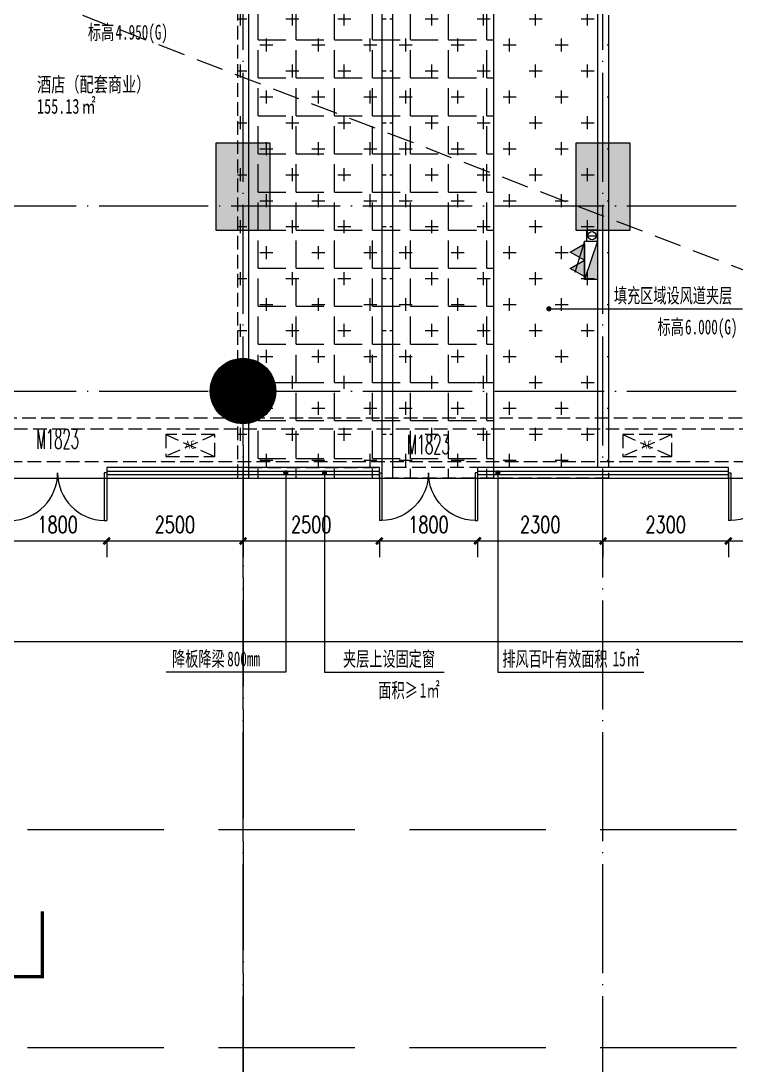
# Model space of a CAD drawing. Header units: millimetres. Extents: x 12325263 to 13848842, y -1463133 to 573208.
# Drawn here: x 12580524 to 12593639, y -651655 to -632495 of the extents above; entities that cross this region are included whole.
import ezdxf
from ezdxf.xclip import XClip

# ---------------------------------------------------------------- set-up
doc = ezdxf.new("R2010")
doc.units = ezdxf.units.MM
doc.header["$LTSCALE"] = 1000
doc.header["$XCLIPFRAME"] = 0
for name, pattern in [('101010$0$__DASH', [0.35, 0.25, -0.1]), ('__DASH', [0.35, 0.25, -0.1]), ('ACAD_ISO02W100', [15, 12, -3]), ('DASH', [0.35, 0.25, -0.1]), ('DASHED2', [0.375, 0.25, -0.125]), ('DOTE', [2.42, 2, -0.2, 0.02, -0.2]), ('s-首层组合pm$0$DASH', [0.35, 0.25, -0.1])]:
    doc.linetypes.add(name, pattern=pattern)
for name, color, linetype in [('#s-灭火器', 20, 'Continuous'), ('12#楼首层平面图$0$CURTWALL', 2, 'Continuous'), ('20210729mva复核', 1, 'Continuous'), ('A-ANNO-DIMS', 83, 'Continuous'), ('A-ANNO-TEXT', 7, 'Continuous'), ('A-AXIS', 16, 'DOTE'), ('A-COLS', 6, 'Continuous'), ('A-WALL', 5, 'Continuous'), ('A-WALL-PATT', 8, 'Continuous'), ('AXIS', 3, 'Continuous'), ('EQUIP_消火栓', 7, 'Continuous'), ('HZHZNEWPLOTLAYER#@$TT', 7, 'Continuous'), ('PUB_HATCH', 8, 'Continuous'), ('PUB_TEXT', 7, 'Continuous'), ('VPIPE-消防高', 3, 'Continuous'), ('WINDOW', 4, 'Continuous'), ('WINDOW_TEXT', 7, 'Continuous'), ('夹层', 35, 'Continuous'), ('建筑-楼板开洞', 251, 'Continuous'), ('投影线', 6, 'ACAD_ISO02W100'), ('水条件', 1, 'Continuous'), ('消防车道', 6, 'DASHED2'), ('结构边线', 21, 'DASH')]:
    doc.layers.add(name, color=color, linetype=linetype)
doc.styles.add('101010$0$YQ_DIM', font='SUPEROS.SHX', dxfattribs={"width": 0.8, "bigfont": 'HZDX.SHX'})
doc.styles.add('_TCH_DIM_T3', font='SIMPLEX.shx', dxfattribs={"width": 0.705882, "bigfont": 'GBCBIG.shx'})
doc.styles.add('_TCH_WINDOW', font='SIMPLEX', dxfattribs={"width": 0.7, "height": 3.5, "bigfont": 'GBCBIG'})
doc.styles.add('TITXV', font='', dxfattribs={"width": 0.7})
doc.styles.add('宋体', font='', dxfattribs={"width": 0.65})
doc.styles.get('TITXV').set_extended_font_data('SimSun')
doc.styles.get('宋体').set_extended_font_data('SimSun')
doc.dimstyles.new('_TCH_ARCH&&120', dxfattribs={"dimtxt": 306, "dimasz": 120, "dimexe": 300, "dimexo": 360, "dimgap": 147, "dimtad": 1, "dimdec": 0, "dimzin": 0, "dimdsep": 46, "dimtxsty": '_TCH_DIM_T3', "dimblk": 'ARCHTICK', "dimcen": 0.09, "dimclrt": 7, "dimazin": 2, "dimtfac": 1, "dimtdec": 0, "dimtix": 1, "dimtmove": 2, "dimatfit": 3, "dimfxl": 1, "dimfxlon": 1, "dimtolj": 1, "dimtzin": 0, "dimarcsym": 0})

# ---------------------------------------------------------------- blocks, each defined once
blk = doc.blocks.new('A$C53F769B7')
at = {"layer": '20210729mva复核', "color": 8}
blk.add_line((68579.6, 19125.4), (0, 19125.4), dxfattribs=at)
blk = doc.blocks.new('_FZH')
blk.add_lwpolyline([(-0.5, -0.5), (0.5, -0.5), (0.5, 0.5), (-0.5, 0.5)], close=True)
at = {"layer": 'PUB_HATCH'}
blk.add_solid([(-0.5, -0.5), (0.5, -0.5), (-0.5, 0.5), (0.5, 0.5)], dxfattribs=at)
blk = doc.blocks.new('_YZH')
blk.add_circle((0, 0), 0.5)
at = {"layer": 'PUB_HATCH', "const_width": 0.5}
blk.add_lwpolyline([(-0.25, 0, 1), (0.25, 0, 1)], format="xyb", close=True, dxfattribs=at)
blk = doc.blocks.new('asfasfsdgdsfhsghh')
at = {"layer": 'A-COLS'}
for name, p, xscale, yscale, zscale in [('_FZH', (-19700, 350), 1000, 1600, 1600), ('_FZH', (-13100, 350), 1000, 1600, 1600), ('_YZH', (-19700, -3400), 1200, 1200, 1200)]:
    blk.add_blockref(name, p, dxfattribs=dict(at, xscale=xscale, yscale=yscale, zscale=zscale))
blk = doc.blocks.new('管位')
at = {"layer": '水条件'}
blk.add_line((12573126, 675360), (12573126, 675160), dxfattribs=at)
blk.add_lwpolyline([(12573026, 675360), (12573226, 675360), (12573226, 675160), (12573026, 675160)], close=True, dxfattribs=at)
blk = doc.blocks.new('灭火器')
at = {"layer": '#s-灭火器', "ltscale": 1000}
for points in [[(292444, 59707), (292144, 59707), (292294, 59447)], [(292744, 59707), (292444, 59707), (292594, 59447)]]:
    blk.add_hatch(color=256, dxfattribs=at).paths.add_polyline_path(points)
for points in [[(292294, 59447), (292444, 59707), (292144, 59707)], [(292594, 59447), (292744, 59707), (292444, 59707)]]:
    blk.add_lwpolyline(points, close=True, dxfattribs=at)
blk = doc.blocks.new('$TWTSYS$00000508')
for p, q in [((-0.5, 0.5), (0.324, 1.224)), ((-0.5, 0.5), (-0.5, -0.5)), ((-0.5, -0.5), (0.5, 0.5)), ((0.5, 0.5), (-0.5, 0.5)), ((0.5, -0.5), (0.5, 0.5)), ((-0.5, -0.5), (0.5, -0.5))]:
    blk.add_line(p, q)
blk.add_solid([(0.5, -0.5), (0.5, 0.5), (-0.5, -0.5)])
blk = doc.blocks.new('消火栓')
at = {"layer": '#s-灭火器', "rotation": 180.0000000000001}
blk.add_blockref('灭火器', (12864422, 734932), dxfattribs=at)
at = {"layer": 'EQUIP_消火栓', "xscale": 700, "yscale": 240, "zscale": 700}
blk.add_blockref('$TWTSYS$00000508', (12571978, 675105), dxfattribs=at)
blk = doc.blocks.new('asdfasdfafsf')
at = {"layer": 'VPIPE-消防高'}
blk.add_circle((25160, -29800), 75, dxfattribs=at)
at = {"xscale": -1, "rotation": 90}
blk.add_blockref('消火栓', (700245, 12541728), dxfattribs=at)
at = {"layer": '水条件', "xscale": -1, "rotation": 90}
blk.add_blockref('管位', (700420, 12543326), dxfattribs=at)
blk = doc.blocks.new('A$C3CA14A55')
at = {"color": 253, "linetype": '101010$0$__DASH'}
for points in [[(0, 2), (900, 0), (900, 400), (0, 400), (0, 2)], [(900, 400), (0, 2)], [(0, 400), (900, 0)]]:
    blk.add_lwpolyline(points, dxfattribs=at)
at = {"color": 253, "linetype": 'ByBlock', "insert": (352, 293), "char_height": 150, "width": 435.79, "attachment_point": 1, "rotation": 359.4465, "style": '101010$0$YQ_DIM'}
blk.add_mtext('AC', dxfattribs=at)
blk = doc.blocks.new('asdfsddfa')
at = {"color": 253, "linetype": '101010$0$__DASH'}
for points in [[(34692, -42017), (33442, -42017), (33442, -46217), (-5353, -46217, -0.244508), (-7072, -45323), (-10337, -40668, -0.12383), (-10703, -39711), (-11840, -30179, -0.449446), (-11741, -30067), (-11208, -30067), (-11208, -26217), (-11336, -26217, -0.368693), (-12423, -25290), (-13762, -14075, -0.449446), (-11180, -11167), (-10149, -11167, 0.402681), (2392, 887, -0.402681), (2492, 983), (14892, 983)], [(34692, -41817), (33242, -41817), (33242, -46017), (-5353, -46017, -0.244508), (-6908, -45208), (-10173, -40553, -0.12383), (-10504, -39687), (-11628, -30267), (-11008, -30267), (-11008, -26017), (-11336, -26017, -0.367524), (-12225, -25262), (-13563, -14052, -0.449446), (-11180, -11367), (-10149, -11367, 0.400492), (2587, 783), (14892, 783)]]:
    blk.add_lwpolyline(points, format="xyb", dxfattribs=at)
at = {"layer": 'HZHZNEWPLOTLAYER#@$TT'}
for p in [(20575, -46717), (28955, -46717)]:
    blk.add_blockref('A$C3CA14A55', p, dxfattribs=at)
blk = doc.blocks.new('A$C1B3D5B97')
at = {"layer": '消防车道', "linetype": 's-首层组合pm$0$DASH', "ltscale": 10}
for p, q in [((170169, 22594), (124406, 22594)), ((170169, 18594), (103240, 18594))]:
    blk.add_line(p, q, dxfattribs=at)
blk = doc.blocks.new('qlzw')
at = {"layer": 'A-AXIS'}
for p, q in [((12451166.8, 979489.8), (12451166.8, 1082089.8)), ((12457766.8, 979489.8), (12457766.8, 1082089.8)), ((12404966.8, 995989.8), (12486866.8, 995989.8)), ((12404966.8, 992589.8), (12485416.8, 992589.8)), ((12451166.8, 991589.8), (12451166.8, 977939.8))]:
    blk.add_line(p, q, dxfattribs=at)
blk = doc.blocks.new('_ArchTick')
at = {"color": 0, "linetype": 'ByBlock', "const_width": 0.4}
blk.add_lwpolyline([(-0.5, -0.5), (0.5, 0.5)], dxfattribs=at)
blk = doc.blocks.new('*D4839')
at = {"layer": 'A-ANNO-DIMS', "color": 0, "lineweight": -2, "transparency": 16777216}
for p, q in [((12580297, -642036), (12580297, -642337)), ((12580297, -642037), (12582097, -642037)), ((12582097, -642036), (12582097, -642337))]:
    blk.add_line(p, q, dxfattribs=at)
at = {"layer": 'Defpoints', "color": 0, "transparency": 16777216}
for p in [(12580297, -640887), (12582097, -640887), (12582097, -642037)]:
    blk.add_point(p, dxfattribs=at)
at = {"layer": 'A-ANNO-DIMS', "color": 0, "lineweight": -2, "transparency": 16777216, "xscale": 120, "yscale": 120, "zscale": 120, "rotation": 180}
blk.add_blockref('_ArchTick', (12580297, -642037), dxfattribs=at)
at = {"layer": 'A-ANNO-DIMS', "color": 0, "lineweight": -2, "transparency": 16777216, "xscale": 120, "yscale": 120, "zscale": 120}
blk.add_blockref('_ArchTick', (12582097, -642037), dxfattribs=at)
at = {"layer": 'A-ANNO-DIMS', "color": 7, "transparency": 16777216, "insert": (12581197, -641737), "char_height": 306, "attachment_point": 5, "style": '_TCH_DIM_T3'}
blk.add_mtext('\\A1;1800', dxfattribs=at)
blk = doc.blocks.new('*D4840')
at = {"layer": 'A-ANNO-DIMS', "color": 0, "lineweight": -2, "transparency": 16777216}
for p, q in [((12582097, -642036), (12582097, -642337)), ((12582097, -642037), (12584597, -642037)), ((12584597, -642036), (12584597, -642337))]:
    blk.add_line(p, q, dxfattribs=at)
at = {"layer": 'Defpoints', "color": 0, "transparency": 16777216}
for p in [(12582097, -640887), (12584597, -640887), (12584597, -642037)]:
    blk.add_point(p, dxfattribs=at)
at = {"layer": 'A-ANNO-DIMS', "color": 0, "lineweight": -2, "transparency": 16777216, "xscale": 120, "yscale": 120, "zscale": 120, "rotation": 180}
blk.add_blockref('_ArchTick', (12582097, -642037), dxfattribs=at)
at = {"layer": 'A-ANNO-DIMS', "color": 0, "lineweight": -2, "transparency": 16777216, "xscale": 120, "yscale": 120, "zscale": 120}
blk.add_blockref('_ArchTick', (12584597, -642037), dxfattribs=at)
at = {"layer": 'A-ANNO-DIMS', "color": 7, "transparency": 16777216, "insert": (12583347, -641737), "char_height": 306, "attachment_point": 5, "style": '_TCH_DIM_T3'}
blk.add_mtext('\\A1;2500', dxfattribs=at)
blk = doc.blocks.new('*D4841')
at = {"layer": 'A-ANNO-DIMS', "color": 0, "lineweight": -2, "transparency": 16777216}
for p, q in [((12584597, -642036), (12584597, -642337)), ((12584597, -642037), (12587097, -642037)), ((12587097, -642036), (12587097, -642337))]:
    blk.add_line(p, q, dxfattribs=at)
at = {"layer": 'Defpoints', "color": 0, "transparency": 16777216}
for p in [(12584597, -640887), (12587097, -640887), (12587097, -642037)]:
    blk.add_point(p, dxfattribs=at)
at = {"layer": 'A-ANNO-DIMS', "color": 0, "lineweight": -2, "transparency": 16777216, "xscale": 120, "yscale": 120, "zscale": 120, "rotation": 180}
blk.add_blockref('_ArchTick', (12584597, -642037), dxfattribs=at)
at = {"layer": 'A-ANNO-DIMS', "color": 0, "lineweight": -2, "transparency": 16777216, "xscale": 120, "yscale": 120, "zscale": 120}
blk.add_blockref('_ArchTick', (12587097, -642037), dxfattribs=at)
at = {"layer": 'A-ANNO-DIMS', "color": 7, "transparency": 16777216, "insert": (12585847, -641737), "char_height": 306, "attachment_point": 5, "style": '_TCH_DIM_T3'}
blk.add_mtext('\\A1;2500', dxfattribs=at)
blk = doc.blocks.new('*D4842')
at = {"layer": 'A-ANNO-DIMS', "color": 0, "lineweight": -2, "transparency": 16777216}
for p, q in [((12587097, -642036), (12587097, -642337)), ((12587097, -642037), (12588897, -642037)), ((12588897, -642036), (12588897, -642337))]:
    blk.add_line(p, q, dxfattribs=at)
at = {"layer": 'Defpoints', "color": 0, "transparency": 16777216}
for p in [(12587097, -640887), (12588897, -640887), (12588897, -642037)]:
    blk.add_point(p, dxfattribs=at)
at = {"layer": 'A-ANNO-DIMS', "color": 0, "lineweight": -2, "transparency": 16777216, "xscale": 120, "yscale": 120, "zscale": 120, "rotation": 180}
blk.add_blockref('_ArchTick', (12587097, -642037), dxfattribs=at)
at = {"layer": 'A-ANNO-DIMS', "color": 0, "lineweight": -2, "transparency": 16777216, "xscale": 120, "yscale": 120, "zscale": 120}
blk.add_blockref('_ArchTick', (12588897, -642037), dxfattribs=at)
at = {"layer": 'A-ANNO-DIMS', "color": 7, "transparency": 16777216, "insert": (12587997, -641737), "char_height": 306, "attachment_point": 5, "style": '_TCH_DIM_T3'}
blk.add_mtext('\\A1;1800', dxfattribs=at)
blk = doc.blocks.new('*D4843')
at = {"layer": 'A-ANNO-DIMS', "color": 0, "lineweight": -2, "transparency": 16777216}
for p, q in [((12588897, -642036), (12588897, -642337)), ((12588897, -642037), (12591197, -642037)), ((12591197, -642036), (12591197, -642337))]:
    blk.add_line(p, q, dxfattribs=at)
at = {"layer": 'Defpoints', "color": 0, "transparency": 16777216}
for p in [(12588897, -640887), (12591197, -640887), (12591197, -642037)]:
    blk.add_point(p, dxfattribs=at)
at = {"layer": 'A-ANNO-DIMS', "color": 0, "lineweight": -2, "transparency": 16777216, "xscale": 120, "yscale": 120, "zscale": 120, "rotation": 180}
blk.add_blockref('_ArchTick', (12588897, -642037), dxfattribs=at)
at = {"layer": 'A-ANNO-DIMS', "color": 0, "lineweight": -2, "transparency": 16777216, "xscale": 120, "yscale": 120, "zscale": 120}
blk.add_blockref('_ArchTick', (12591197, -642037), dxfattribs=at)
at = {"layer": 'A-ANNO-DIMS', "color": 7, "transparency": 16777216, "insert": (12590047, -641737), "char_height": 306, "attachment_point": 5, "style": '_TCH_DIM_T3'}
blk.add_mtext('\\A1;2300', dxfattribs=at)
blk = doc.blocks.new('*D4844')
at = {"layer": 'A-ANNO-DIMS', "color": 0, "lineweight": -2, "transparency": 16777216}
for p, q in [((12591197, -642036), (12591197, -642337)), ((12591197, -642037), (12593497, -642037)), ((12593497, -642036), (12593497, -642337))]:
    blk.add_line(p, q, dxfattribs=at)
at = {"layer": 'Defpoints', "color": 0, "transparency": 16777216}
for p in [(12591197, -640887), (12593497, -640887), (12593497, -642037)]:
    blk.add_point(p, dxfattribs=at)
at = {"layer": 'A-ANNO-DIMS', "color": 0, "lineweight": -2, "transparency": 16777216, "xscale": 120, "yscale": 120, "zscale": 120, "rotation": 180}
blk.add_blockref('_ArchTick', (12591197, -642037), dxfattribs=at)
at = {"layer": 'A-ANNO-DIMS', "color": 0, "lineweight": -2, "transparency": 16777216, "xscale": 120, "yscale": 120, "zscale": 120}
blk.add_blockref('_ArchTick', (12593497, -642037), dxfattribs=at)
at = {"layer": 'A-ANNO-DIMS', "color": 7, "transparency": 16777216, "insert": (12592347, -641737), "char_height": 306, "attachment_point": 5, "style": '_TCH_DIM_T3'}
blk.add_mtext('\\A1;2300', dxfattribs=at)
blk = doc.blocks.new('*D4845')
at = {"layer": 'A-ANNO-DIMS', "color": 0, "lineweight": -2, "transparency": 16777216}
for p, q in [((12593497, -642036), (12593497, -642337)), ((12593497, -642037), (12595297, -642037)), ((12595297, -642036), (12595297, -642337))]:
    blk.add_line(p, q, dxfattribs=at)
at = {"layer": 'Defpoints', "color": 0, "transparency": 16777216}
for p in [(12593497, -640887), (12595297, -640887), (12595297, -642037)]:
    blk.add_point(p, dxfattribs=at)
at = {"layer": 'A-ANNO-DIMS', "color": 0, "lineweight": -2, "transparency": 16777216, "xscale": 120, "yscale": 120, "zscale": 120, "rotation": 180}
blk.add_blockref('_ArchTick', (12593497, -642037), dxfattribs=at)
at = {"layer": 'A-ANNO-DIMS', "color": 0, "lineweight": -2, "transparency": 16777216, "xscale": 120, "yscale": 120, "zscale": 120}
blk.add_blockref('_ArchTick', (12595297, -642037), dxfattribs=at)
at = {"layer": 'A-ANNO-DIMS', "color": 7, "transparency": 16777216, "insert": (12594397, -641737), "char_height": 306, "attachment_point": 5, "style": '_TCH_DIM_T3'}
blk.add_mtext('\\A1;1800', dxfattribs=at)
blk = doc.blocks.new('$DorLib2D$00000002')
for p, q in [((-0.5, 0), (-0.5, 0.4875)), ((-0.475, 0.4875), (-0.5, 0.4875)), ((-0.475, 0), (-0.475, 0.4875)), ((0.475, 0), (0.475, 0.4875)), ((0.475, 0.4875), (0.5, 0.4875)), ((0.5, 0), (0.5, 0.4875)), ((-0.5, 0), (-0.475, 0)), ((0.5, 0), (0.475, 0))]:
    blk.add_line(p, q)
at = {"lineweight": 13}
for centre, start, end in [((-0.4875, 0), 0, 88.53072), ((0.4875, 0), 91.46928, 180)]:
    blk.add_arc(centre, 0.4875, start, end, dxfattribs=at)

msp = doc.modelspace()

# ---------------------------------------------------------------- hatches: boundary and pattern name
at = {"layer": 'A-WALL-PATT'}
h = msp.add_hatch(dxfattribs=at)
h.set_pattern_fill('ANSI37', color=252, scale=150)
h.set_pattern_definition([(45, (-400000, 0), (-168.3798023, 168.3798023), []), (135, (-400000, 0), (-168.3798023, -168.3798023), [])])
edge = h.paths.add_edge_path()
edge.add_line((12617170, -539458), (12627664.7, -539458))
edge.add_line((12627664.7, -539458), (12617498.2, -546587.6))
edge.add_line((12617498.2, -546587.6), (12598406.6, -559976.1))
edge.add_line((12598406.6, -559976.1), (12585091.3, -540989.1))
edge.add_line((12585091.3, -540989.1), (12584144.7, -541197.3))
edge.add_line((12584144.7, -541197.3), (12583864.1, -542803.9))
edge.add_arc((12578880.4, -541928.7), 5060, 269.14738, 350.03971, ccw=False)
edge.add_arc((12578698.9, -554127.5), 7140.2, 89.14809, 125.03345)
edge.add_line((12574600, -548281), (12560037.5, -558490.6))
edge.add_line((12560037.5, -558490.6), (12559927.1, -558471.2))
edge.add_line((12559927.1, -558471.2), (12559927.1, -564050))
edge.add_line((12559927.1, -564050), (12558858.8, -564810))
edge.add_line((12558858.8, -564810), (12559927.1, -566333.2))
edge.add_line((12559927.1, -566333.2), (12559927.6, -588159))
edge.add_line((12559927.6, -588159), (12558263.3, -589586.8))
edge.add_line((12558263.3, -589586.8), (12557796.8, -589586.8))
edge.add_line((12557796.8, -589586.8), (12557796.8, -598151.2))
edge.add_line((12557796.8, -598151.2), (12560482.1, -600836.4))
edge.add_arc((12552451.5, -592361.2), 11675.6, 270.02561, 313.45682, ccw=False)
edge.add_line((12552456.7, -604036.8), (12551424.9, -604036.8))
edge.add_arc((12551424.9, -607536.8), 3500, 90, 186.80534)
edge.add_line((12547949.6, -607951.5), (12549871.4, -624055.3))
edge.add_line((12549871.4, -624055.3), (12550966.8, -633201.5))
edge.add_line((12550966.8, -633201.5), (12550966.8, -643886.8))
edge.add_line((12550966.8, -643886.8), (12550966.8, -653386.8))
edge.add_line((12550966.8, -653386.8), (12614072.2, -653386.8))
edge.add_line((12614072.2, -653386.8), (12616970.5, -653386.8))
edge.add_arc((12639113.3, -663769.1), 24455.9, 154.87893, 159.83059)
edge.add_arc((12619069.5, -656056.1), 3000, 166.12633, 249.14639)
edge.add_arc((12632240.8, -621479.9), 40000, 249.14639, 262.18067)
edge.add_line((12626798.8, -661108), (12526241.6, -661108))
edge.add_line((12526241.6, -661108), (12526241.6, -616108))
edge.add_line((12526241.6, -616108), (12504241.6, -616108))
edge.add_line((12504241.6, -616108), (12504241.6, -539458))
edge.add_line((12504241.6, -539458), (12586460, -539458))
edge.add_line((12586460, -539458), (12617170, -539458))
at = {"layer": '夹层'}
h = msp.add_hatch(dxfattribs=at)
h.set_pattern_fill('CROSS', color=256, scale=300)
h.set_pattern_definition([(0, (0, 0), (476.25, 476.25), [238.125, -714.375]), (90, (119.06, -119.06), (-476.25, 476.25), [238.125, -714.375])])
h.paths.add_polyline_path([(12587346.8, -618836.8), (12584496.8, -618836.8), (12584496.8, -626636.8), (12584496.8, -640886.8), (12587346.8, -640886.8), (12587346.8, -628536.8)])
h = msp.add_hatch(dxfattribs=at)
h.set_pattern_fill('CROSS', color=256, scale=300)
h.set_pattern_definition([(0, (19700, -4e-09), (476.25, 476.25), [238.125, -714.375]), (90, (19819.06, -119.06), (-476.25, 476.25), [238.125, -714.375])])
h.paths.add_polyline_path([(12587146.8, -628536.8), (12591296.8, -628536.8), (12591296.8, -640886.8), (12587146.8, -640886.8)])
at = {"layer": '建筑-楼板开洞'}
h = msp.add_hatch(dxfattribs=at)
h.set_pattern_fill('ANGLE', color=256, scale=200)
h.set_pattern_definition([(0, (0, 0), (0, 698.5), [508, -190.5]), (90, (0, 0), (-698.5, 4e-14), [508, -190.5])])
h.paths.add_polyline_path([(12587146.8, -620838.9), (12585446.4, -620838.9), (12585446.4, -623239.6), (12581147.4, -623239.6), (12581146.8, -626536.8), (12584696.8, -626536.8), (12584696.8, -640886.8), (12589196.8, -640886.8), (12589196.8, -628536.8), (12588396.8, -628536.8), (12588396.8, -626755.4), (12587146.8, -626736.8)])

# ---------------------------------------------------------------- linework, layer by layer
at = {"const_width": 60}
msp.add_lwpolyline([(12580197, -650030), (12580917, -650030), (12580917, -648830)], dxfattribs=at)
at = {"layer": '12#楼首层平面图$0$CURTWALL'}
for p, q in [((12587096.8, -640686.8), (12582096.8, -640686.8)), ((12582096.8, -640686.8), (12582096.8, -640886.8)), ((12587096.8, -640886.8), (12587096.8, -640686.8)), ((12591196.8, -640686.8), (12588896.8, -640686.8)), ((12588896.8, -640686.8), (12588896.8, -640886.8)), ((12593496.8, -640686.8), (12591196.8, -640686.8)), ((12593496.8, -640886.8), (12593496.8, -640686.8)), ((12582096.8, -640753.5), (12587096.8, -640753.5)), ((12582096.8, -640820.1), (12587096.8, -640820.1)), ((12582096.8, -640886.8), (12587096.8, -640886.8)), ((12588896.8, -640753.5), (12591196.8, -640753.5)), ((12588896.8, -640820.1), (12591196.8, -640820.1)), ((12588896.8, -640886.8), (12591196.8, -640886.8)), ((12591196.8, -640753.5), (12593496.8, -640753.5)), ((12591196.8, -640820.1), (12593496.8, -640820.1)), ((12591196.8, -640886.8), (12593496.8, -640886.8))]:
    msp.add_line(p, q, dxfattribs=at)
at = {"layer": 'A-WALL'}
for p, q in [((12591096.8, -632386.8), (12591096.8, -640686.8)), ((12591296.8, -632386.8), (12591296.8, -640686.8))]:
    msp.add_line(p, q, dxfattribs=at)
at = {"layer": 'AXIS'}
for p, q in [((12590205.3, -637778), (12591431, -637778)), ((12591431, -637778), (12593754.2, -637778)), ((12585380, -640786.8), (12585380, -644443.6)), ((12586090.3, -640786.8), (12586090.3, -644443.6)), ((12589270.3, -640786.8), (12589270.3, -644443.6)), ((12585380, -644443.6), (12583187.7, -644443.6)), ((12586090.3, -644443.6), (12588282.6, -644443.6)), ((12589270.3, -644443.6), (12591946.5, -644443.6))]:
    msp.add_line(p, q, dxfattribs=at)
at = {"layer": 'AXIS', "const_width": 48}
for points in [[(12590181.3, -637778, 1), (12590229.3, -637778, 1)], [(12585380, -640762.8, 1), (12585380, -640810.8, 1)], [(12586090.3, -640762.8, 1), (12586090.3, -640810.8, 1)], [(12589270.3, -640762.8, 1), (12589270.3, -640810.8, 1)]]:
    msp.add_lwpolyline(points, format="xyb", close=True, dxfattribs=at)
at = {"layer": 'WINDOW'}
for p, q in [((12580296.8, -640886.8), (12582096.8, -640886.8)), ((12587096.8, -640886.8), (12588896.8, -640886.8)), ((12593496.8, -640886.8), (12595296.8, -640886.8))]:
    msp.add_line(p, q, dxfattribs=at)
at = {"layer": '夹层', "linetype": '__DASH'}
for points in [[(12587346.8, -618836.8), (12584496.8, -618836.8), (12584496.8, -626636.8), (12584496.8, -640886.8), (12587346.8, -640886.8), (12587346.8, -628536.8)], [(12587146.8, -619036.8), (12584696.8, -619036.8), (12584696.8, -626836.8), (12584696.8, -640686.8), (12587146.8, -640686.8), (12587146.8, -628736.8)], [(12587146.8, -628536.8), (12591296.8, -628536.8), (12591296.8, -640886.8), (12587146.8, -640886.8)], [(12587346.8, -628736.8), (12591096.8, -628736.8), (12591096.8, -640686.8), (12587346.8, -640686.8)]]:
    msp.add_lwpolyline(points, close=True, dxfattribs=at)
at = {"layer": '建筑-楼板开洞'}
msp.add_lwpolyline([(12587146.8, -620838.9), (12585446.4, -620838.9), (12585446.4, -623239.6), (12581147.4, -623239.6), (12581146.8, -626536.8), (12584696.8, -626536.8), (12584696.8, -640886.8), (12589196.8, -640886.8), (12589196.8, -628536.8), (12588396.8, -628536.8), (12588396.8, -626755.4), (12587146.8, -626736.8)], close=True, dxfattribs=at)
at = {"layer": '投影线', "linetype": 'DASHED2', "ltscale": 2}
msp.add_line((12627611.8, -650108), (12551268.8, -620686.8), dxfattribs=at)
at = {"layer": '结构边线'}
msp.add_lwpolyline([(12604046.8, -596611.3), (12604046.8, -597386.8), (12604046.8, -631386.8), (12604046.8, -632162.3), (12603311.9, -633548.2), (12602165.3, -634658.1), (12600731.8, -635359.3), (12599126.3, -635586.8), (12598296.8, -635586.8), (12598296.8, -636386.8), (12596646.8, -636386.8), (12596646.8, -640586.8), (12557252.5, -640586.8, -0.2445077)], format="xyb", dxfattribs=at)

# ---------------------------------------------------------------- block references
ref = msp.add_blockref('A$C1B3D5B97', (12423477.6, -669932))
XClip(ref).set_block_clipping_path([(102763.9620674886, 8824.0136185836), (214113.9575041495, 130474.013618584)])
for name, p in [('A$C53F769B7', (12529567.2, -663012.2)), ('asfasfsdgdsfhsghh', (12604296.8, -635886.8)), ('asdfasdfafsf', (12565836.8, -606636.8))]:
    msp.add_blockref(name, p)
at = {"layer": 'HZHZNEWPLOTLAYER#@$TT'}
msp.add_blockref('asdfsddfa', (12562605.2, -593769.4), dxfattribs=at)
at = {"layer": 'WINDOW'}
ref = msp.add_blockref('$DorLib2D$00000002', (12581196.8, -640786.8), dxfattribs=dict(at, xscale=-1800, yscale=-1800, zscale=200, rotation=359.999999999999))
ref.add_attrib('A', 'M1823', (12580802, -640345.4), dxfattribs={"layer": 'WINDOW_TEXT', "height": 357, "style": '_TCH_WINDOW', "width": 0.494118})
ref = msp.add_blockref('$DorLib2D$00000002', (12587996.8, -640786.8), dxfattribs=dict(at, xscale=1800, yscale=-1800, zscale=200, rotation=359.999999999999))
ref.add_attrib('A', 'M1823', (12587602, -640445.4), dxfattribs={"layer": 'WINDOW_TEXT', "height": 357, "style": '_TCH_WINDOW', "width": 0.494118})
ref = msp.add_blockref('$DorLib2D$00000002', (12594396.8, -640786.8), dxfattribs=dict(at, xscale=1800, yscale=-1800, zscale=200, rotation=359.9999999999989))
ref.add_attrib('A', 'M1823', (12594002, -640445.4), dxfattribs={"layer": 'WINDOW_TEXT', "height": 357, "style": '_TCH_WINDOW', "width": 0.494118})
at = {"layer": '投影线', "linetype": 'DASHED2', "ltscale": 2}
msp.add_blockref('qlzw', (133430, -1631876.5), dxfattribs=at)

# ---------------------------------------------------------------- texts
at = {"layer": 'A-ANNO-TEXT', "style": 'TITXV', "width": 0.7}
for s, p in [('酒店（配套商业）', (12580820, -633796.8)), ('155.13', (12580820, -634196.8)), ('㎡', (12581636.6, -634196.8))]:
    msp.add_text(s, height=271.9, dxfattribs=at).set_placement(p)
at = {"layer": 'PUB_TEXT', "style": '宋体', "width": 0.65}
for s, p in [('标高', (12581752.8, -632838)), ('4.950(G)', (12582258.3, -632838)), ('填充区域设风道夹层', (12591398, -637670)), ('标高', (12592196.8, -638246)), ('6.000(G)', (12592702.3, -638246)), ('降板降梁', (12583295.7, -644335.6)), ('800mm', (12584306.7, -644335.6)), ('夹层上设固定窗', (12586429.9, -644335.6)), ('排风百叶有效面积', (12589352.4, -644335.6)), ('15', (12591374.5, -644335.6)), ('㎡', (12591627.2, -644335.6)), ('面积≥', (12587078.6, -644911.6)), ('1', (12587836.9, -644911.6)), ('㎡', (12587963.3, -644911.6))]:
    msp.add_text(s, height=271.9, dxfattribs=at).set_placement(p)

# ---------------------------------------------------------------- dimensions: what is measured, and where the dimension line sits
at = {"layer": 'A-ANNO-DIMS'}
for p1, p2, picture, middle in [((12580296.8, -640886.8), (12582096.8, -640886.8), '*D4839', (12581196.8, -641736.6)), ((12582096.8, -640886.8), (12584596.8, -640886.8), '*D4840', (12583346.8, -641736.6)), ((12584596.8, -640886.8), (12587096.8, -640886.8), '*D4841', (12585846.8, -641736.6)), ((12587096.8, -640886.8), (12588896.8, -640886.8), '*D4842', (12587996.8, -641736.6)), ((12588896.8, -640886.8), (12591196.8, -640886.8), '*D4843', (12590046.8, -641736.6)), ((12591196.8, -640886.8), (12593496.8, -640886.8), '*D4844', (12592346.8, -641736.6)), ((12593496.8, -640886.8), (12595296.8, -640886.8), '*D4845', (12594396.8, -641736.6))]:
    dim = msp.add_aligned_dim(p1=p1, p2=p2, distance=-1149.8, dimstyle='_TCH_ARCH&&120', dxfattribs=at)
    dim.commit()
    dim.dimension.update_dxf_attribs({"geometry": picture, "text_midpoint": middle})

doc.saveas('drawing.dxf')
